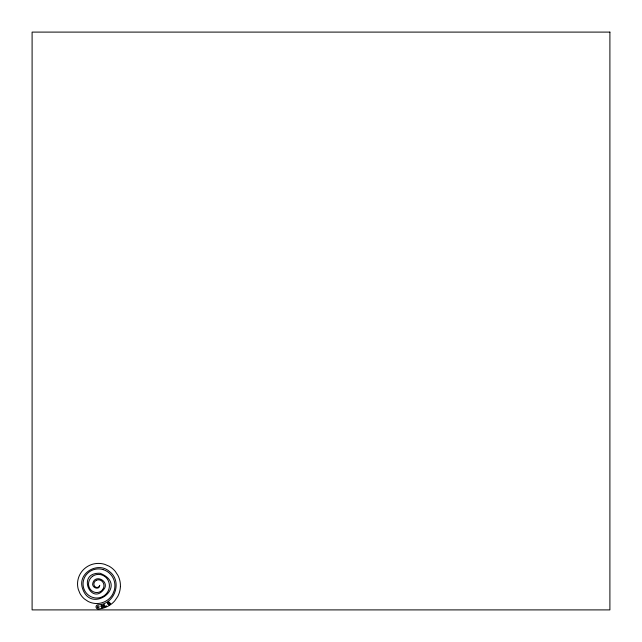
<?xml version="1.0" encoding="UTF-8"?>
<svg xmlns="http://www.w3.org/2000/svg" width="642" height="642" viewBox="0 0 642 642"><rect width="100%" height="100%" fill="white"/><g stroke="black" fill="none" stroke-linecap="round" stroke-linejoin="round"><path stroke-width="0.96" d="M104.341 606.562L104.341 606.521A3.499 3.499 0 0 0 104.173 605.855M103.41 605.31L103.41 605.446A3.322 3.322 0 0 0 103.563 606L103.571 606.056M120.391 586.764L120.247 588.457A23.329 23.329 0 0 1 117.719 596.514L114.806 600.776A23.842 23.842 0 0 1 109.565 605.31A23.906 23.906 0 0 1 98.282 608.961A2.111 2.111 0 0 1 96.035 607.003A2.111 2.111 0 0 1 98.001 604.764C114.493 604.828 122.911 581.403 109.421 571.508C98.651 561.589 78.854 571.87 82.007 586.611C89.559 616.81 130.535 585.295 100.032 573.25C75.379 572.359 92.079 607.974 104.863 587.871C107.984 580.472 95.57 574.502 92.954 582.671C90.755 587.253 99.213 590.929 99.695 585.48M108.097 603.183L109.517 602.365A0.851 0.851 0 0 0 108.923 602.084A1.388 1.388 0 0 0 107.776 602.79A1.453 1.453 0 0 0 108.362 604.587M104.14 604.796L102.977 605.141A2.03 2.03 0 0 0 103.667 607.083L104.774 606.77M92.641 576.243L93.267 575.834A10.208 10.208 0 0 1 98.314 574.413L99.101 574.438A10.721 10.721 0 0 1 104.317 576.171L104.991 576.644A11.243 11.243 0 0 1 108.498 581.219L108.803 582.021A11.765 11.765 0 0 1 109.172 588.032L108.963 588.915A12.286 12.286 0 0 1 105.778 594.323L105.079 594.957A12.8 12.8 0 0 1 99.173 597.782L98.21 597.927A13.33 13.33 0 0 1 91.477 596.932L90.562 596.49A13.843 13.843 0 0 1 85.338 591.731L84.8 590.825A14.365 14.365 0 0 1 83.059 583.698L83.123 582.607A14.886 14.886 0 0 1 85.747 575.481L86.429 574.582A15.4 15.4 0 0 1 92.793 569.976L93.892 569.598A15.922 15.922 0 0 1 102.014 569.31L103.177 569.623M96.452 580.272L96.806 580.127A4.992 4.992 0 0 1 99.927 580.071A5.497 5.497 0 0 1 102.415 581.66L102.704 582.013A6.019 6.019 0 0 1 103.892 584.974L103.932 585.464A6.564 6.564 0 0 1 102.872 589.26M103.908 606.762L103.868 606.706A3.17 3.17 0 0 1 103.587 606.056M103.835 605.141L103.916 605.245A2.985 2.985 0 0 1 104.148 605.799L104.181 605.855M110.36 603.632L109.798 602.774L108.859 603.384L109.766 603.697M104.1 604.836A2.022 2.022 0 0 1 104.71 606.754M110.328 603.624A1.501 1.501 0 0 1 108.971 604.764A1.332 1.332 0 0 1 108.329 604.652M109.718 604.042A0.899 0.899 0 0 1 108.193 603.207M99.671 585.327A2.616 2.616 0 0 1 97.897 587.302L97.247 587.43A3.025 3.025 0 0 1 96.268 587.334A2.937 2.937 0 0 1 95.377 586.932L94.888 586.515A3.451 3.451 0 0 1 93.989 584.83L93.909 584.164A3.948 3.948 0 0 1 94.366 582.214L94.543 581.909A4.446 4.446 0 0 1 96.452 580.28M120.391 586.644A22.285 22.285 0 0 0 120.062 581.668A22.807 22.807 0 0 0 117.968 575.481L115.263 571.348A22.285 22.285 0 0 0 109.06 566.18L104.622 564.302A21.756 21.756 0 0 0 96.781 563.475L95.209 563.66A20.857 20.857 0 0 0 90.699 564.88A21.234 21.234 0 0 0 85.354 567.961L84.174 568.964A20.335 20.335 0 0 0 81.181 572.399A20.713 20.713 0 0 0 78.517 577.792L78.107 579.244A19.83 19.83 0 0 0 77.554 583.65A20.183 20.183 0 0 0 78.324 589.468L79.985 593.505A19.669 19.669 0 0 0 84.503 599.026L88.034 601.385A19.148 19.148 0 0 0 94.679 603.4L96.067 603.504A18.297 18.297 0 0 0 100.16 603.199A18.618 18.618 0 0 0 105.272 601.426L106.452 600.76A17.791 17.791 0 0 0 109.581 598.296A18.096 18.096 0 0 0 112.759 594.099L114.236 590.479A17.575 17.575 0 0 0 114.83 584.132L114.669 582.864A16.764 16.764 0 0 0 113.642 579.244A17.045 17.045 0 0 0 111.114 574.983L110.296 574.044A16.443 16.443 0 0 0 103.177 569.631M92.641 576.243A9.686 9.686 0 0 0 89.431 580.047L89.15 580.705A9.165 9.165 0 0 0 88.668 585.4L88.797 586.058A8.643 8.643 0 0 0 90.915 589.982A8.137 8.137 0 0 0 95.104 592.357L95.698 592.462A7.592 7.592 0 0 0 99.614 591.964L100.128 591.723A7.07 7.07 0 0 0 102.872 589.26M106.123 605.904L105.866 606.554L106.123 605.904M101.781 605.189L101.388 605.278A0.923 0.923 0 0 1 101.171 605.759A1.621 1.621 0 0 1 100.818 606.08L100.914 606.521A1.806 1.806 0 0 0 101.46 606.016L101.861 607.838L102.351 607.725L101.781 605.189M609.9 32.1L32.1 32.1L32.1 609.9L609.9 609.9L609.9 32.1M97.68 607.661A0.915 0.915 0 0 0 99.061 606.867A0.915 0.915 0 0 0 97.68 606.072A0.915 0.915 0 0 0 97.68 607.661"/></g></svg>
